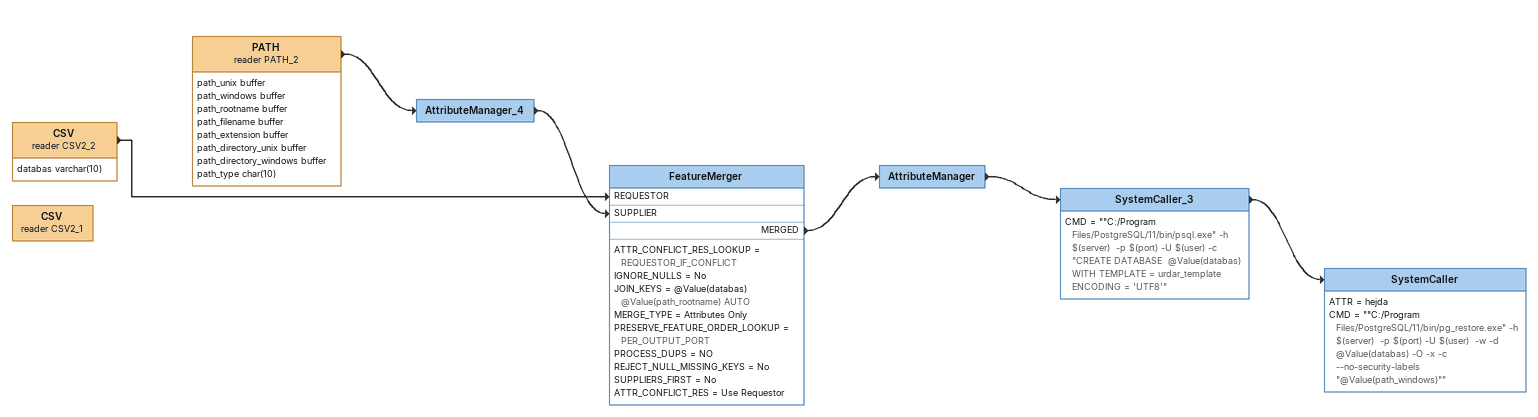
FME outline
CSV (reader CSV2_2)
    attributes: databas varchar(10)
    -> FeatureMerger [REQUESTOR]
CSV (reader CSV2_1)
PATH (reader PATH_2)
    attributes: path_unix buffer, path_windows buffer, path_rootname buffer, path_filename buffer, path_extension buffer, path_directory_unix buffer, path_directory_windows buffer, path_type char(10)
    -> AttributeManager_4
AttributeManager_4
    -> FeatureMerger [SUPPLIER]
FeatureMerger
    ATTR_CONFLICT_RES_LOOKUP = REQUESTOR_IF_CONFLICT
    IGNORE_NULLS = No
    JOIN_KEYS = @Value(databas) @Value(path_rootname) AUTO
    MERGE_TYPE = Attributes Only
    PRESERVE_FEATURE_ORDER_LOOKUP = PER_OUTPUT_PORT
    PROCESS_DUPS = NO
    REJECT_NULL_MISSING_KEYS = No
    SUPPLIERS_FIRST = No
    ATTR_CONFLICT_RES = Use Requestor
    MERGED -> AttributeManager
AttributeManager
    -> SystemCaller_3
SystemCaller_3
    CMD = ""C:/Program Files/PostgreSQL/11/bin/psql.exe" -h $(server)  -p $(port) -U $(user) -c "CREATE DATABASE  @Value(databas) WITH TEMPLATE = urdar_template ENCODING = 'UTF8'"
    -> SystemCaller
SystemCaller
    ATTR = hejda
    CMD = ""C:/Program Files/PostgreSQL/11/bin/pg_restore.exe" -h $(server)  -p $(port) -U $(user)  -w -d @Value(databas) -O -x -c --no-security-labels "@Value(path_windows)""
